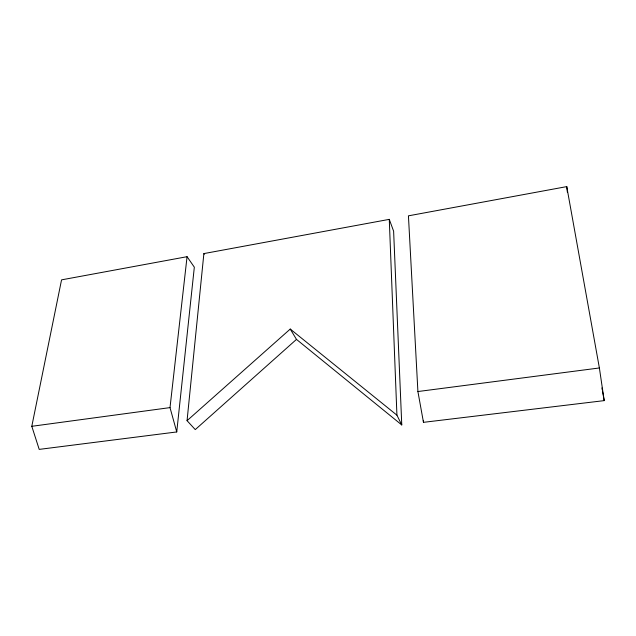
<?xml version="1.0" encoding="UTF-8"?>
<svg xmlns="http://www.w3.org/2000/svg" width="636" height="636" viewBox="0 0 636 636"><rect width="100%" height="100%" fill="white"/><g stroke="black" fill="none" stroke-linecap="round" stroke-linejoin="round"><path stroke-width="0.95" d="M187.056 420.674L203.878 253.589L389.272 219.364L393.62 231.178L401.769 424.943L296.479 339.393L290.247 329.058L187.056 420.674L195.26 429.602L296.479 339.393M176.744 431.947L194.33 267.184L187.064 256.69L61.557 279.856L31.8 426.303L39.209 449.39L176.744 431.947L170.011 407.612L187.064 256.69M566.748 186.61L408.431 215.835L417.908 391.538L423.473 422.336L604.2 400.624L599.382 367.966L566.748 186.61L567.368 192.199M31.8 426.303L170.011 407.612M417.908 391.538L599.382 367.966M290.247 329.058L396.928 415.173L401.769 424.943M203.878 253.589L204.323 254.257M601.926 387.936L602.276 389.892M602.626 391.84L604.2 400.624M423.361 420.364L423.473 422.336M389.272 219.364L396.928 415.173"/></g></svg>
